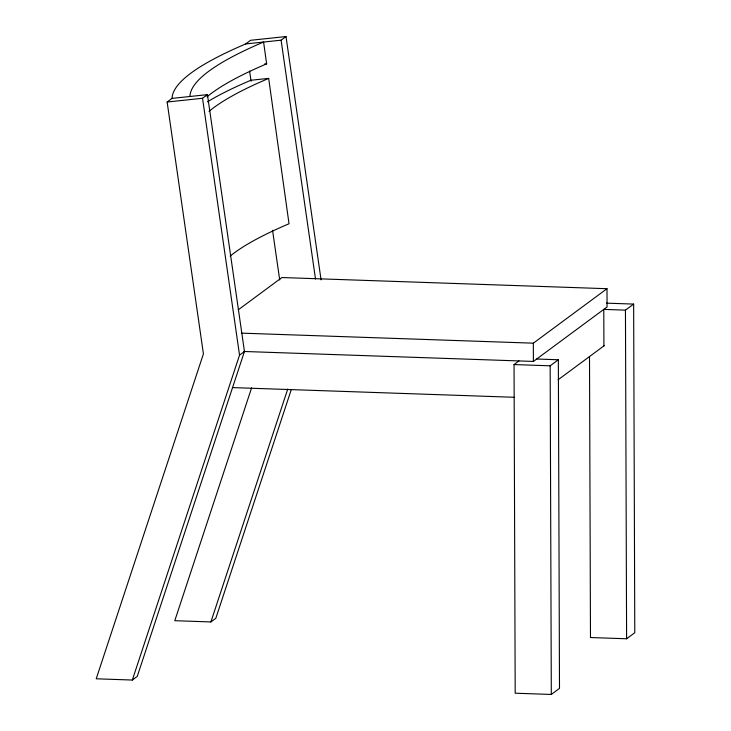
<?xml version="1.0" encoding="UTF-8"?>
<svg xmlns="http://www.w3.org/2000/svg" width="731" height="731" viewBox="0 0 731 731"><rect width="100%" height="100%" fill="white"/><g stroke="black" fill="none" stroke-linecap="round" stroke-linejoin="round"><path stroke-width="1.1" d="M132.329 680.04L239.54 355.129L202.533 98.274L207.44 94.646L244.456 351.492L137.245 676.413L132.329 680.04L96.218 678.797L203.419 353.886L167.134 102.02L172.041 98.393A759.207 102.614 -8 0 1 245.698 43.933L250.605 40.296L286.004 36.55L321.073 279.882M251.61 387.85L174.782 620.701L210.893 621.944L215.809 618.316L291.212 389.797M210.893 621.944L287.731 389.093M245.698 43.933L281.097 40.178L286.004 36.55M238.279 309.807L281.928 277.533L606.995 288.708L607.059 306.974L533.402 361.434L243.688 351.465M239.54 355.129L244.456 351.492M241.349 333.135L533.338 343.177L606.995 288.708M536.673 359.012L558.347 359.762L559.498 688.401L551.311 694.45L515.191 693.207L514.048 364.568L518.955 360.94M514.048 364.568L550.16 365.811L558.347 359.762M603.907 345.909L603.788 309.396L625.453 310.136L633.64 304.087L634.782 632.726L626.604 638.775L590.484 637.533L589.506 356.819M558.082 379.791L604.455 345.507M230.155 256.106A759.207 102.614 -8 0 1 289.028 223.741L268.67 78.372L257.157 83.435A759.207 102.614 -8 0 0 209.02 111.386M264.394 64.081L266.632 63.844L263.58 42.032A759.207 102.614 -8 0 0 189.923 96.501M268.67 78.372L250.788 80.273L239.275 85.326A759.207 102.614 -8 0 0 207.449 101.828M172.041 98.393L207.44 94.646M167.134 102.02L202.533 98.274M606.547 303.155L633.64 304.087M232.412 387.594L514.14 397.28M281.097 40.178L315.509 279.004M249.6 71.035L251.071 81.205M272.553 230.283L279.708 279.982M625.453 310.136L626.604 638.775M550.16 365.811L551.311 694.45M533.338 343.177L533.402 361.434M206.983 96.848A759.207 102.614 -8 0 1 266.632 63.844"/></g></svg>
